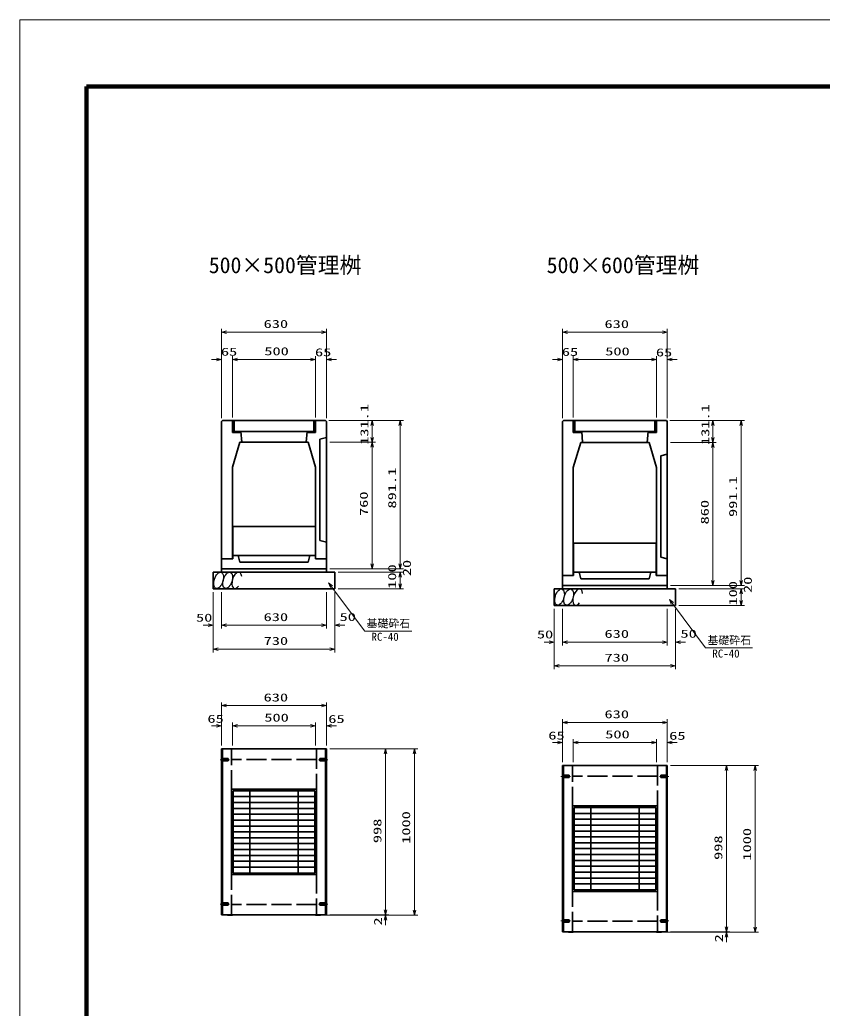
# Model space of a CAD drawing. Units: millimetres on the paper. Extents: x 0 to 841, y 0 to 594.
# Drawn here: x 0 to 241.2, y 297 to 594 of the extents above; entities that cross this region are included whole.
import ezdxf
from ezdxf.enums import TextEntityAlignment as Align

# ---------------------------------------------------------------- set-up
doc = ezdxf.new("R2010")
doc.units = ezdxf.units.MM
doc.linetypes.add('DASHED', pattern=[7.5, 6, -1.5])
doc.linetypes.add('USER2', pattern=[18.5, 12, -1.5, 3.5, -1.5])
for name, color, linetype, lineweight in [('D-BMK（構造物基準線）', 2, 'USER2', 18), ('D-STR-DIM（寸法）', 7, 'Continuous', 13), ('D-STR-HTXT(基礎砕石-旗)', 7, 'Continuous', 13), ('D-STR-STRF(グリ)', 7, 'Continuous', 25), ('D-STR（構造物）', 1, 'Continuous', 35), ('D-TTL-LINE（区切線）', 7, 'Continuous', 18), ('D-TTL（外枠）', 2, 'Continuous', 140)]:
    doc.layers.add(name, color=color, linetype=linetype, lineweight=lineweight)
doc.layers.add('D-STR-TXT(文字)', color=7, linetype='Continuous')
doc.styles.add('ＭＳ ゴシック', font='')
doc.styles.get('ＭＳ ゴシック').set_extended_font_data('MS Gothic')

# ---------------------------------------------------------------- blocks, each defined once
blk = doc.blocks.new('_Open30')
at = {"color": 7, "linetype": 'Continuous', "lineweight": 13}
for p, q in [((-1, 0.2679), (0, 0)), ((0, 0), (-1, -0.2679)), ((0, 0), (-1, 0))]:
    blk.add_line(p, q, dxfattribs=at)

msp = doc.modelspace()

# ---------------------------------------------------------------- linework, layer by layer
at = {"layer": 'D-BMK（構造物基準線）'}
for p, q in [((60.208, 371.685), (63.057, 371.685)), ((92.632, 371.685), (89.782, 371.685)), ((162.668, 366.645), (165.518, 366.645)), ((195.093, 366.645), (192.243, 366.645)), ((60.208, 328.285), (63.057, 328.285)), ((92.632, 328.285), (89.782, 328.285)), ((162.668, 323.245), (165.518, 323.245)), ((195.093, 323.245), (192.243, 323.245))]:
    msp.add_line(p, q, dxfattribs=at)
at = {"layer": 'D-STR-DIM（寸法）'}
for p, q in [((60.67, 492.94), (60.67, 501.148)), ((62.17, 500.148), (90.67, 500.148)), ((92.17, 492.945), (92.17, 501.148)), ((163.13, 492.901), (163.13, 501.109)), ((164.63, 500.109), (193.13, 500.109)), ((194.63, 492.906), (194.63, 501.109)), ((59.17, 491.94), (57.67, 491.94)), ((60.67, 474.342), (60.67, 492.94)), ((63.92, 474.527), (63.92, 492.94)), ((63.92, 475.527), (63.92, 492.94)), ((65.42, 491.94), (66.92, 491.94)), ((65.42, 491.94), (87.42, 491.94)), ((87.42, 491.945), (85.92, 491.945)), ((88.92, 474.527), (88.92, 492.945)), ((88.92, 475.527), (88.92, 492.94)), ((92.17, 474.289), (92.17, 492.945)), ((93.67, 491.945), (95.17, 491.945)), ((161.63, 491.901), (160.13, 491.901)), ((163.13, 474.303), (163.13, 492.901)), ((166.38, 474.488), (166.38, 492.901)), ((166.38, 475.488), (166.38, 492.901)), ((167.88, 491.901), (169.38, 491.901)), ((167.88, 491.901), (189.88, 491.901)), ((189.88, 491.906), (188.38, 491.906)), ((191.38, 474.488), (191.38, 492.906)), ((191.38, 475.488), (191.38, 492.901)), ((194.63, 474.25), (194.63, 492.906)), ((196.13, 491.906), (197.63, 491.906)), ((92.92, 473.587), (115.372, 473.587)), ((92.92, 473.587), (106.874, 473.587)), ((195.38, 473.548), (217.833, 473.548)), ((195.38, 473.548), (209.335, 473.548)), ((105.874, 468.534), (105.874, 472.087)), ((114.372, 430.534), (114.372, 472.087)), ((208.335, 468.495), (208.335, 472.048)), ((216.833, 425.495), (216.833, 472.048)), ((93.17, 467.034), (106.874, 467.034)), ((93.17, 467.034), (106.874, 467.034)), ((195.63, 466.995), (209.335, 466.995)), ((195.63, 466.995), (209.335, 466.995)), ((105.874, 430.534), (105.874, 465.534)), ((208.335, 425.495), (208.335, 465.495)), ((114.372, 430.534), (114.372, 432.034)), ((93.17, 429.034), (115.372, 429.034)), ((93.17, 429.034), (106.874, 429.034)), ((93.17, 429.034), (115.372, 429.034)), ((95.67, 428.034), (115.372, 428.034)), ((95.67, 428.034), (115.372, 428.034)), ((114.372, 424.534), (114.372, 426.534)), ((114.372, 426.534), (114.372, 425.034)), ((216.833, 425.495), (216.833, 426.995)), ((58.17, 422.034), (58.17, 411.067)), ((60.67, 422.034), (60.67, 411.067)), ((60.67, 422.034), (60.67, 411.067)), ((92.17, 422.034), (92.17, 411.067)), ((94.67, 422.034), (94.67, 411.067)), ((95.67, 423.034), (115.372, 423.034)), ((195.63, 423.995), (217.833, 423.995)), ((195.63, 423.995), (209.335, 423.995)), ((195.63, 423.995), (217.833, 423.995)), ((198.13, 422.995), (217.833, 422.995)), ((198.13, 422.995), (217.833, 422.995)), ((58.17, 421.034), (58.17, 403.91)), ((92.17, 421.034), (92.17, 411.067)), ((94.67, 421.034), (94.67, 403.91)), ((216.833, 419.495), (216.833, 421.495)), ((216.833, 421.495), (216.833, 419.995)), ((160.63, 416.995), (160.63, 406.028)), ((160.63, 415.995), (160.63, 398.871)), ((163.13, 416.995), (163.13, 406.028)), ((163.13, 416.995), (163.13, 406.028)), ((194.63, 416.995), (194.63, 406.028)), ((194.63, 415.995), (194.63, 406.028)), ((197.13, 416.995), (197.13, 406.028)), ((197.13, 415.995), (197.13, 398.871)), ((198.13, 417.995), (217.833, 417.995)), ((56.67, 412.067), (55.17, 412.067)), ((62.17, 412.067), (63.67, 412.067)), ((62.17, 412.067), (90.67, 412.067)), ((90.67, 412.067), (89.17, 412.067)), ((96.17, 412.067), (97.67, 412.067)), ((159.13, 407.028), (157.63, 407.028)), ((164.63, 407.028), (166.13, 407.028)), ((164.63, 407.028), (193.13, 407.028)), ((193.13, 407.028), (191.63, 407.028)), ((198.63, 407.028), (200.13, 407.028)), ((59.67, 404.91), (93.17, 404.91)), ((162.13, 399.871), (195.63, 399.871)), ((60.67, 375.935), (60.67, 388.912)), ((62.17, 387.912), (90.67, 387.912)), ((92.17, 382.892), (92.17, 388.912)), ((163.13, 370.895), (163.13, 383.872)), ((194.63, 377.852), (194.63, 383.872)), ((59.17, 381.861), (57.67, 381.861)), ((60.67, 375.935), (60.67, 382.861)), ((63.92, 375.935), (63.92, 382.861)), ((63.92, 375.935), (63.92, 382.861)), ((65.42, 381.861), (87.42, 381.861)), ((65.42, 381.861), (66.92, 381.861)), ((87.42, 381.861), (85.92, 381.861)), ((88.92, 375.935), (88.92, 382.861)), ((88.92, 375.935), (88.92, 382.861)), ((92.17, 375.935), (92.17, 382.861)), ((93.67, 381.861), (95.17, 381.861)), ((164.63, 382.872), (193.13, 382.872)), ((163.13, 370.895), (163.13, 377.822)), ((166.38, 370.895), (166.38, 377.822)), ((166.38, 370.895), (166.38, 377.822)), ((191.38, 370.895), (191.38, 377.822)), ((191.38, 370.895), (191.38, 377.822)), ((194.63, 370.895), (194.63, 377.822)), ((93.17, 374.935), (110.958, 374.935)), ((110.958, 374.935), (119.598, 374.935)), ((161.63, 376.822), (160.13, 376.822)), ((167.88, 376.822), (189.88, 376.822)), ((167.88, 376.822), (169.38, 376.822)), ((189.88, 376.822), (188.38, 376.822)), ((196.13, 376.822), (197.63, 376.822)), ((109.958, 326.535), (109.958, 373.435)), ((118.598, 326.435), (118.598, 373.435)), ((195.63, 369.895), (213.419, 369.895)), ((212.419, 321.495), (212.419, 368.395)), ((213.419, 369.895), (222.059, 369.895)), ((221.059, 321.395), (221.059, 368.395)), ((109.958, 326.535), (109.958, 328.035)), ((91.92, 324.935), (110.958, 324.935)), ((93.17, 325.035), (110.958, 325.035)), ((93.17, 325.035), (110.958, 325.035)), ((108.521, 324.935), (119.598, 324.935)), ((109.958, 323.435), (109.958, 321.935)), ((212.419, 321.495), (212.419, 322.995)), ((194.38, 319.895), (213.419, 319.895)), ((195.63, 319.995), (213.419, 319.995)), ((195.63, 319.995), (213.419, 319.995)), ((210.982, 319.895), (222.059, 319.895)), ((212.419, 318.395), (212.419, 316.895))]:
    msp.add_line(p, q, dxfattribs=at)
at = {"layer": 'D-STR-HTXT(基礎砕石-旗)'}
for points in [[(117.791, 410.337), (103.688, 410.337), (93.684, 423.663)], [(220.252, 405.298), (206.148, 405.298), (196.144, 418.624)]]:
    msp.add_lwpolyline(points, dxfattribs=at)
at = {"layer": 'D-STR-STRF(グリ)'}
for centre in [(59.764, 425.558), (62.486, 425.558), (162.225, 420.519), (164.946, 420.519)]:
    msp.add_ellipse(centre, major_axis=(0.79, 2.421), ratio=0.5139, dxfattribs=at)
for centre in [(65.226, 425.558), (167.687, 420.519)]:
    msp.add_ellipse(centre, major_axis=(0.79, 2.421), ratio=0.5139, start_param=5.3575563, end_param=10.3750652, dxfattribs=at)
at = {"layer": 'D-STR（構造物）'}
for p, q in [((60.92, 473.587), (60.67, 473.342)), ((60.67, 473.342), (60.67, 432.034)), ((60.92, 473.587), (91.92, 473.587)), ((63.92, 473.587), (63.92, 470.037)), ((64.22, 473.587), (64.22, 470.337)), ((64.42, 473.587), (88.42, 473.587)), ((64.42, 473.587), (64.42, 470.337)), ((88.42, 473.587), (88.42, 470.337)), ((88.62, 473.587), (88.62, 470.337)), ((88.92, 473.587), (88.92, 470.037)), ((91.92, 473.587), (92.17, 473.342)), ((92.17, 473.342), (92.17, 432.034)), ((163.38, 473.548), (163.13, 473.303)), ((163.13, 473.303), (163.13, 426.995)), ((163.38, 473.548), (194.38, 473.548)), ((166.38, 473.548), (166.38, 469.998)), ((166.68, 473.548), (166.68, 470.298)), ((166.88, 473.548), (190.88, 473.548)), ((166.88, 473.548), (166.88, 470.298)), ((190.88, 473.548), (190.88, 470.298)), ((191.08, 473.548), (191.08, 470.298)), ((191.38, 473.548), (191.38, 469.998)), ((194.38, 473.548), (194.63, 473.303)), ((194.63, 473.303), (194.63, 426.995)), ((63.92, 470.037), (66.42, 470.037)), ((64.22, 470.337), (66.42, 470.337)), ((64.42, 470.337), (88.42, 470.337)), ((66.42, 470.337), (66.42, 470.037)), ((66.47, 470.337), (66.72, 467.034)), ((86.37, 470.337), (86.12, 467.034)), ((88.62, 470.337), (86.42, 470.337)), ((86.42, 470.337), (86.42, 470.037)), ((86.42, 470.037), (88.92, 470.037)), ((166.38, 469.998), (168.88, 469.998)), ((166.68, 470.298), (168.88, 470.298)), ((166.88, 470.298), (190.88, 470.298)), ((168.88, 470.298), (168.88, 469.998)), ((168.93, 470.298), (169.18, 466.995)), ((188.83, 470.298), (188.58, 466.995)), ((191.08, 470.298), (188.88, 470.298)), ((188.88, 470.298), (188.88, 469.998)), ((188.88, 469.998), (191.38, 469.998)), ((63.92, 459.534), (66.17, 467.034)), ((66.17, 467.034), (86.67, 467.034)), ((88.92, 459.534), (86.67, 467.034)), ((90.17, 468.034), (92.17, 468.534)), ((90.17, 437.534), (90.17, 468.034)), ((166.38, 459.495), (168.63, 466.995)), ((168.63, 466.995), (189.13, 466.995)), ((191.38, 459.495), (189.13, 466.995)), ((192.63, 462.995), (194.63, 463.495)), ((192.63, 432.495), (192.63, 462.995)), ((63.92, 459.534), (63.92, 432.034)), ((88.92, 459.534), (88.92, 432.034)), ((166.38, 459.495), (166.38, 426.995)), ((191.38, 459.495), (191.38, 426.995)), ((63.995, 441.784), (88.845, 441.784)), ((63.995, 441.784), (63.995, 432.034)), ((88.845, 441.784), (88.845, 432.034)), ((90.17, 437.534), (92.17, 437.034)), ((166.455, 436.745), (191.305, 436.745)), ((166.455, 436.745), (166.455, 426.995)), ((191.305, 436.745), (191.305, 426.995)), ((60.67, 428.034), (60.67, 432.034)), ((60.67, 432.034), (63.995, 432.034)), ((60.67, 432.034), (63.92, 432.034)), ((63.995, 433.034), (88.845, 433.034)), ((66.17, 431.034), (65.67, 433.034)), ((66.17, 431.034), (86.67, 431.034)), ((86.67, 431.034), (87.17, 433.034)), ((92.17, 432.034), (88.845, 432.034)), ((88.92, 432.034), (92.17, 432.034)), ((92.17, 428.034), (92.17, 432.034)), ((192.63, 432.495), (194.63, 431.995)), ((58.17, 428.034), (58.17, 423.034)), ((58.17, 428.034), (94.67, 428.034)), ((60.67, 429.034), (92.17, 429.034)), ((94.67, 428.034), (94.67, 423.034)), ((166.455, 427.995), (191.305, 427.995)), ((168.63, 425.995), (168.13, 427.995)), ((189.13, 425.995), (189.63, 427.995)), ((163.13, 422.995), (163.13, 426.995)), ((163.13, 426.995), (166.455, 426.995)), ((163.13, 426.995), (166.38, 426.995)), ((168.63, 425.995), (189.13, 425.995)), ((194.63, 426.995), (191.305, 426.995)), ((191.38, 426.995), (194.63, 426.995)), ((194.63, 422.995), (194.63, 426.995)), ((58.17, 423.034), (94.67, 423.034)), ((160.63, 422.995), (160.63, 417.995)), ((160.63, 422.995), (197.13, 422.995)), ((163.13, 423.995), (194.63, 423.995)), ((197.13, 422.995), (197.13, 417.995)), ((160.63, 417.995), (197.13, 417.995)), ((60.67, 325.035), (60.67, 374.935)), ((60.67, 374.935), (92.17, 374.935)), ((60.92, 325.035), (60.92, 374.935)), ((91.92, 374.935), (91.92, 325.035)), ((92.17, 374.935), (92.17, 325.035)), ((163.13, 319.995), (163.13, 369.895)), ((163.13, 369.895), (194.63, 369.895)), ((163.38, 319.995), (163.38, 369.895)), ((194.38, 369.895), (194.38, 319.995)), ((194.63, 369.895), (194.63, 319.995)), ((63.67, 337.135), (63.67, 362.835)), ((63.67, 362.835), (89.17, 362.835)), ((89.17, 337.135), (89.17, 362.835)), ((64.17, 337.63), (64.17, 362.34)), ((64.17, 362.34), (88.67, 362.34)), ((64.17, 360.575), (88.67, 360.575)), ((69.17, 337.63), (69.17, 362.34)), ((83.67, 337.63), (83.67, 362.34)), ((88.67, 337.63), (88.67, 362.34)), ((64.17, 358.81), (88.67, 358.81)), ((64.17, 357.045), (88.67, 357.045)), ((166.13, 332.095), (166.13, 357.795)), ((166.13, 357.795), (191.63, 357.795)), ((166.63, 332.59), (166.63, 357.3)), ((166.63, 357.3), (191.13, 357.3)), ((171.63, 332.59), (171.63, 357.3)), ((186.13, 332.59), (186.13, 357.3)), ((191.13, 332.59), (191.13, 357.3)), ((191.63, 332.095), (191.63, 357.795)), ((64.17, 355.28), (88.67, 355.28)), ((64.17, 353.515), (88.67, 353.515)), ((166.63, 355.535), (191.13, 355.535)), ((166.63, 353.77), (191.13, 353.77)), ((64.17, 351.75), (88.67, 351.75)), ((166.63, 352.005), (191.13, 352.005)), ((64.17, 349.985), (88.67, 349.985)), ((64.17, 348.22), (88.67, 348.22)), ((166.63, 350.24), (191.13, 350.24)), ((166.63, 348.475), (191.13, 348.475)), ((64.17, 346.455), (88.67, 346.455)), ((64.17, 344.69), (88.67, 344.69)), ((166.63, 346.71), (191.13, 346.71)), ((166.63, 344.945), (191.13, 344.945)), ((64.17, 342.925), (88.67, 342.925)), ((166.63, 343.18), (191.13, 343.18)), ((64.17, 341.16), (88.67, 341.16)), ((64.17, 339.395), (88.67, 339.395)), ((166.63, 341.415), (191.13, 341.415)), ((166.63, 339.65), (191.13, 339.65)), ((63.67, 337.135), (89.17, 337.135)), ((64.17, 337.63), (88.67, 337.63)), ((166.63, 337.885), (191.13, 337.885)), ((166.63, 336.12), (191.13, 336.12)), ((166.63, 334.355), (191.13, 334.355)), ((166.13, 332.095), (191.63, 332.095)), ((166.63, 332.59), (191.13, 332.59)), ((92.17, 325.035), (60.67, 325.035)), ((62.42, 324.935), (62.32, 325.035)), ((63.92, 324.935), (62.42, 324.935)), ((63.92, 324.935), (64.02, 325.035)), ((88.92, 324.935), (88.82, 325.035)), ((88.92, 324.935), (90.42, 324.935)), ((90.42, 324.935), (90.52, 325.035)), ((194.63, 319.995), (163.13, 319.995)), ((164.88, 319.895), (164.78, 319.995)), ((166.38, 319.895), (164.88, 319.895)), ((166.38, 319.895), (166.48, 319.995)), ((191.38, 319.895), (191.28, 319.995)), ((191.38, 319.895), (192.88, 319.895)), ((192.88, 319.895), (192.98, 319.995))]:
    msp.add_line(p, q, dxfattribs=at)
at = {"layer": 'D-STR（構造物）', "linetype": 'DASHED'}
for p, q in [((63.67, 325.035), (63.67, 374.935)), ((89.17, 374.935), (89.17, 325.035)), ((60.67, 372.035), (62.67, 372.035)), ((60.67, 371.335), (62.67, 371.335)), ((62.67, 371.335), (62.67, 372.035)), ((89.177, 371.753), (63.677, 371.753)), ((92.17, 372.035), (90.17, 372.035)), ((90.17, 371.335), (90.17, 372.035)), ((92.17, 371.335), (90.17, 371.335)), ((166.13, 319.995), (166.13, 369.895)), ((191.63, 369.895), (191.63, 319.995)), ((163.13, 366.995), (165.13, 366.995)), ((163.13, 366.295), (165.13, 366.295)), ((165.13, 366.295), (165.13, 366.995)), ((191.638, 366.714), (166.138, 366.714)), ((194.63, 366.995), (192.63, 366.995)), ((192.63, 366.295), (192.63, 366.995)), ((194.63, 366.295), (192.63, 366.295)), ((60.67, 328.635), (62.67, 328.635)), ((60.67, 327.935), (62.67, 327.935)), ((62.67, 328.635), (62.67, 327.935)), ((89.177, 328.217), (63.677, 328.217)), ((90.17, 328.635), (90.17, 327.935)), ((92.17, 328.635), (90.17, 328.635)), ((92.17, 327.935), (90.17, 327.935)), ((163.13, 323.595), (165.13, 323.595)), ((163.13, 322.895), (165.13, 322.895)), ((165.13, 323.595), (165.13, 322.895)), ((191.638, 323.177), (166.138, 323.177)), ((192.63, 323.595), (192.63, 322.895)), ((194.63, 323.595), (192.63, 323.595)), ((194.63, 322.895), (192.63, 322.895))]:
    msp.add_line(p, q, dxfattribs=at)
at = {"layer": 'D-TTL-LINE（区切線）'}
for p, q in [((841, 594), (0, 594)), ((0, 594), (0, 0))]:
    msp.add_line(p, q, dxfattribs=at)
at = {"layer": 'D-TTL（外枠）'}
for p, q in [((820.9, 573.9), (20.1, 573.9)), ((20.1, 573.9), (20.1, 20.1))]:
    msp.add_line(p, q, dxfattribs=at)

# ---------------------------------------------------------------- block references
at = {"layer": 'D-STR-DIM（寸法）'}
for p, xscale, yscale, rotation in [((60.67, 500.148), 1.5, 1.5, 180), ((163.13, 500.109), 1.499999, 1.499999, 180), ((63.92, 491.94), 1.5, 1.5, 180), ((63.92, 491.94), 1.5, 1.5, 180), ((92.17, 491.945), 1.5, 1.5, 180), ((166.38, 491.901), 1.499999, 1.499999, 180), ((166.38, 491.901), 1.499999, 1.499999, 180), ((194.63, 491.906), 1.499999, 1.499999, 180), ((105.874, 473.587), 1.5, 1.5, 90), ((114.372, 473.587), 1.5, 1.5, 90), ((208.335, 473.548), 1.499999, 1.499999, 90), ((216.833, 473.548), 1.499999, 1.499999, 90), ((105.874, 467.034), 1.5, 1.5, 270), ((105.874, 467.034), 1.5, 1.5, 90), ((208.335, 466.995), 1.499999, 1.499999, 270), ((208.335, 466.995), 1.499999, 1.499999, 90), ((105.874, 429.034), 1.5, 1.5, 270), ((114.372, 429.034), 1.5, 1.5, 270), ((114.372, 429.034), 1.5, 1.5, 270), ((114.372, 428.034), 1.5, 1.5, 90), ((114.372, 428.034), 1.5, 1.5, 90), ((208.335, 423.995), 1.499999, 1.499999, 270), ((216.833, 423.995), 1.499999, 1.499999, 270), ((216.833, 423.995), 1.499999, 1.499999, 270), ((114.372, 423.034), 1.5, 1.5, 270), ((216.833, 422.995), 1.499999, 1.499999, 90), ((216.833, 422.995), 1.499999, 1.499999, 90), ((216.833, 417.995), 1.499999, 1.499999, 270), ((60.67, 412.067), 1.5, 1.5, 180), ((60.67, 412.067), 1.5, 1.5, 180), ((94.67, 412.067), 1.5, 1.5, 180), ((163.13, 407.028), 1.499999, 1.499999, 180), ((163.13, 407.028), 1.499999, 1.499999, 180), ((197.13, 407.028), 1.499999, 1.499999, 180), ((58.17, 404.91), 1.5, 1.5, 180), ((160.63, 399.871), 1.499999, 1.499999, 180), ((60.67, 387.912), 1.5, 1.5, 180), ((163.13, 382.872), 1.499999, 1.499999, 180), ((63.92, 381.861), 1.5, 1.5, 180), ((63.92, 381.861), 1.5, 1.5, 180), ((92.17, 381.861), 1.5, 1.5, 180), ((166.38, 376.822), 1.499999, 1.499999, 180), ((166.38, 376.822), 1.499999, 1.499999, 180), ((194.63, 376.822), 1.499999, 1.499999, 180), ((109.958, 374.935), 1.5, 1.5, 90), ((118.598, 374.935), 1.5, 1.5, 90), ((212.419, 369.895), 1.499999, 1.499999, 90), ((221.059, 369.895), 1.499999, 1.499999, 90), ((109.958, 325.035), 1.5, 1.5, 270), ((109.958, 325.035), 1.5, 1.5, 270), ((109.958, 324.935), 1.5, 1.5, 90), ((118.598, 324.935), 1.5, 1.5, 270), ((212.419, 319.995), 1.499999, 1.499999, 270), ((212.419, 319.995), 1.499999, 1.499999, 270), ((221.059, 319.895), 1.499999, 1.499999, 270), ((212.419, 319.895), 1.499999, 1.499999, 90)]:
    msp.add_blockref('_Open30', p, dxfattribs=dict(at, xscale=xscale, yscale=yscale, rotation=rotation))
for p, xscale, yscale in [((92.17, 500.148), 1.5, 1.5), ((194.63, 500.109), 1.499999, 1.499999), ((60.67, 491.94), 1.5, 1.5), ((88.92, 491.945), 1.5, 1.5), ((88.92, 491.94), 1.5, 1.5), ((163.13, 491.901), 1.499999, 1.499999), ((191.38, 491.906), 1.499999, 1.499999), ((191.38, 491.901), 1.499999, 1.499999), ((58.17, 412.067), 1.5, 1.5), ((92.17, 412.067), 1.5, 1.5), ((92.17, 412.067), 1.5, 1.5), ((160.63, 407.028), 1.499999, 1.499999), ((194.63, 407.028), 1.499999, 1.499999), ((194.63, 407.028), 1.499999, 1.499999), ((94.67, 404.91), 1.5, 1.5), ((197.13, 399.871), 1.499999, 1.499999), ((92.17, 387.912), 1.5, 1.5), ((194.63, 382.872), 1.499999, 1.499999), ((60.67, 381.861), 1.5, 1.5), ((88.92, 381.861), 1.5, 1.5), ((88.92, 381.861), 1.5, 1.5), ((163.13, 376.822), 1.499999, 1.499999), ((191.38, 376.822), 1.499999, 1.499999), ((191.38, 376.822), 1.499999, 1.499999)]:
    msp.add_blockref('_Open30', p, dxfattribs=dict(at, xscale=xscale, yscale=yscale))
at = {"layer": 'D-STR-HTXT(基礎砕石-旗)', "rotation": 126.89552}
for p, xscale, yscale in [((92.783, 424.863), 1.5, 1.5), ((195.244, 419.824), 1.499999, 1.499999)]:
    msp.add_blockref('_Open30', p, dxfattribs=dict(at, xscale=xscale, yscale=yscale))

# ---------------------------------------------------------------- texts
at = {"layer": 'D-STR-DIM（寸法）', "style": 'ＭＳ ゴシック', "width": 1.5}
for s, p in [('630', (73.295, 500.686)), ('630', (175.755, 500.646)), ('65', (60.467, 492.333)), ('500', (73.503, 492.477)), ('65', (88.735, 492.168)), ('65', (162.928, 492.294)), ('500', (175.964, 492.438)), ('65', (191.195, 492.129)), ('50', (52.972, 412.434)), ('630', (73.295, 412.605)), ('50', (96.121, 412.642)), ('50', (155.433, 407.395)), ('630', (175.755, 407.566)), ('50', (198.582, 407.603)), ('730', (73.295, 405.447)), ('730', (175.755, 400.408)), ('630', (73.295, 388.449)), ('630', (175.755, 383.41)), ('65', (56.401, 382.05)), ('500', (73.503, 382.399)), ('65', (92.735, 381.985)), ('500', (175.964, 377.36)), ('65', (158.861, 377.01)), ('65', (195.195, 376.946))]:
    msp.add_text(s, height=2.405, dxfattribs=at).set_placement(p, align=Align.BOTTOM_LEFT)
for s, p in [('131.1', (105.499, 466.288)), ('131.1', (207.96, 466.249)), ('891.1', (113.835, 447.144)), ('991.1', (216.295, 444.605)), ('760', (105.337, 444.909)), ('860', (207.797, 442.37)), ('20', (118.287, 426.816)), ('100', (113.835, 423.034)), ('100', (216.295, 417.995)), ('20', (220.747, 421.777)), ('998', (109.421, 346.61)), ('1000', (118.061, 346.393)), ('1000', (220.521, 341.354)), ('998', (211.881, 341.57)), ('2', (109.596, 321.847)), ('2', (212.057, 316.807))]:
    msp.add_text(s, height=2.405, rotation=90, dxfattribs=at).set_placement(p, align=Align.BOTTOM_LEFT)
at = {"layer": 'D-STR-HTXT(基礎砕石-旗)', "style": 'ＭＳ ゴシック'}
for s, p in [('基礎砕石', (104.223, 410.674)), ('RC-40', (105.711, 406.687)), ('基礎砕石', (206.684, 405.635)), ('RC-40', (208.171, 401.648))]:
    msp.add_text(s, height=2.405, dxfattribs=at).set_placement(p, align=Align.BOTTOM_LEFT)
at = {"layer": 'D-STR-TXT(文字)', "style": 'ＭＳ ゴシック'}
for s, p in [('500×500管理桝', (56.8, 516.421)), ('500×600管理桝', (158.358, 516.421))]:
    msp.add_text(s, height=4.811, dxfattribs=at).set_placement(p, align=Align.BOTTOM_LEFT)

doc.saveas('drawing.dxf')
